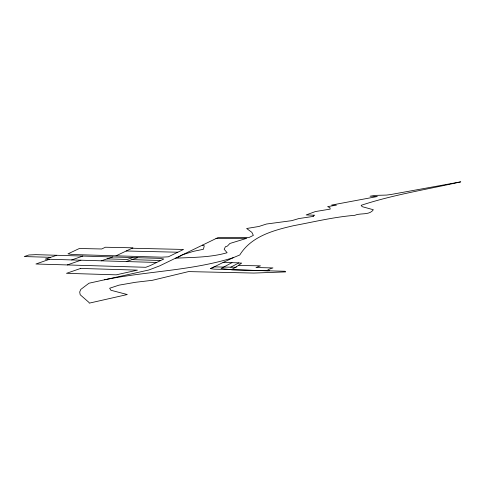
<?xml version="1.0" encoding="UTF-8"?>
<svg xmlns="http://www.w3.org/2000/svg" width="485" height="485" viewBox="0 0 485 485"><rect width="100%" height="100%" fill="white"/><g stroke="black" fill="none" stroke-linecap="round" stroke-linejoin="round"><path stroke-width="0.73" d="M231.012 269.636L214.237 269.145L210.532 268.66L214.103 266.895L235.74 267.265L241.669 263.082L238.541 263.028M236.359 266.926L231.315 269.684L268.132 270.788L269.308 270.424L267.89 270.387L268.078 269.569L272.97 267.92L255.971 267.538L260.475 265.835L238.359 265.477M230.787 267.18L238.923 262.828L223.052 262.494L210.532 268.66M231.982 262.652L221.033 268.478L232.297 269.836L284.95 271.267L285.592 271.903L253.813 273.061L188.538 271.594L152.308 280.318L135.594 282.276L118.934 285.168L109.634 288.248L110.932 290.266L127.3 294.54L89.252 303.149L89.04 302.476L80.195 294.753L79.698 292.012L80.771 289.442L88.985 283.222L148.84 270.006L159.771 265.822L218.007 237.589L249.023 237.511L253.364 235.377L251.854 232.345L246.647 228.502L258.917 226.471L266.477 224.021L291.703 220.669L298.808 218.571L313.54 216.365L313.043 215.916L314.765 215.213L306.162 214.94L315.323 211.575L330.182 209.114L329.945 207.701L327.63 206.622L336.396 205.167L331.625 205.07L377.354 196.522L370.091 196.201L374.941 195.4L386.46 195.079L390.904 194.509L460.75 181.851C427.509 189.368 393.565 194.594 361.155 205.319L362.149 206.652L373.347 209.75C369.249 215.546 360.513 212.709 354.802 215.316C334.171 216.959 314.104 221.863 293.813 225.64C273.77 230.236 251.333 236.195 239.802 254.958L233.376 257.638C191.539 270.788 147.294 271.103 104.554 279.784M50.695 257.311L24.25 256.565L28.876 254.989L35.896 254.655L159.504 258.359L163.815 259.014L150.265 265.586L145.815 267.29L35.92 263.998L49.537 259.275M116.03 255.813L132.945 247.817L105.384 247.235L101.723 248.981L79.358 248.502L67.997 253.849L72.301 254.504L161.499 257.177L168.344 256.814L183.53 249.448L132.059 248.235M223.052 262.494L233.376 257.638M71.683 259.948L82.789 256.056M67.3 264.937L80.88 260.227M132.829 257.559L127.191 259.487L107.076 258.875M126.221 261.573L137.522 257.699M56.763 255.28L45.22 259.142L156.71 262.458M101.183 260.845L112.805 256.959M175.491 258.202C192.769 257.28 210.369 257.565 227.119 252.721L224.161 249.278L225.416 246.768L227.423 246.071L229.878 243.476L246.829 238.293L215.977 238.571M177.031 257.456L177.837 257.42L182.602 254.752L193.321 251.369L203.421 249.272L204.276 245.798L202.354 245.18M126.221 250.994L177.831 252.218M131.932 259.614L160.68 260.53M80.625 268.435L66.487 273.328L116.2 274.837L137.473 270.139L80.625 268.435"/></g></svg>
